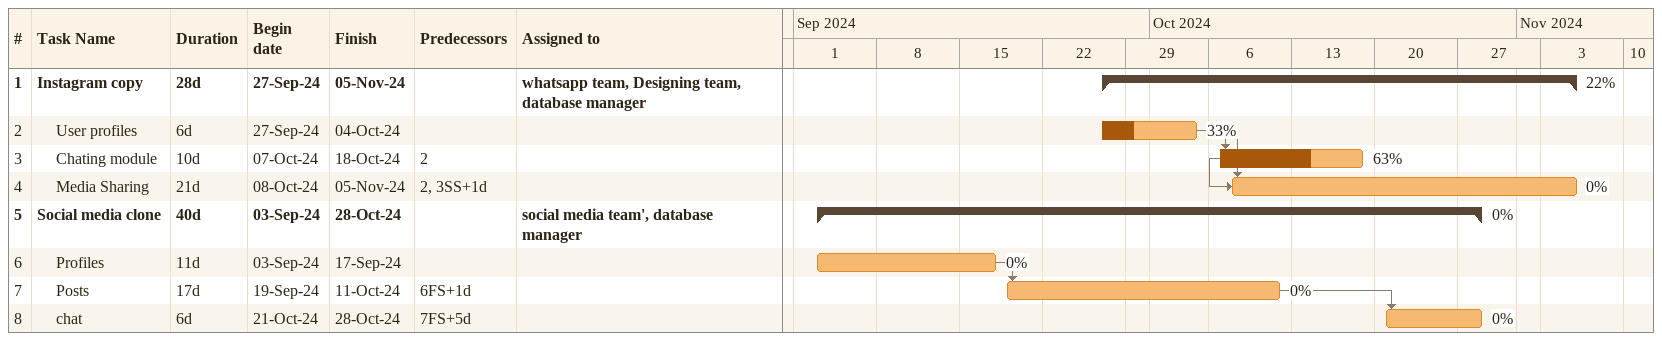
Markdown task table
| ID | Level | Task | Duration | Start | Finish | Predecessors | Resources | % complete |
|---|---|---|---|---|---|---|---|---|
| 1 | 1 | **Instagram copy** | 28d | 2024-09-27 | 2024-11-05 |  | whatsapp team, Designing team, database manager | 22 |
| 2 | 2 | User profiles | 6d | 2024-09-27 | 2024-10-04 |  |  | 33 |
| 3 | 2 | Chating module | 10d | 2024-10-07 | 2024-10-18 | 2 |  | 63 |
| 4 | 2 | Media Sharing | 21d | 2024-10-08 | 2024-11-05 | 2, 3SS+1d |  | 0 |
| 5 | 1 | **Social media clone** | 40d | 2024-09-03 | 2024-10-28 |  | social media team', database manager | 0 |
| 6 | 2 | Profiles | 11d | 2024-09-03 | 2024-09-17 |  |  | 0 |
| 7 | 2 | Posts | 17d | 2024-09-19 | 2024-10-11 | 6FS+1d |  | 0 |
| 8 | 2 | chat | 6d | 2024-10-21 | 2024-10-28 | 7FS+5d |  | 0 |
